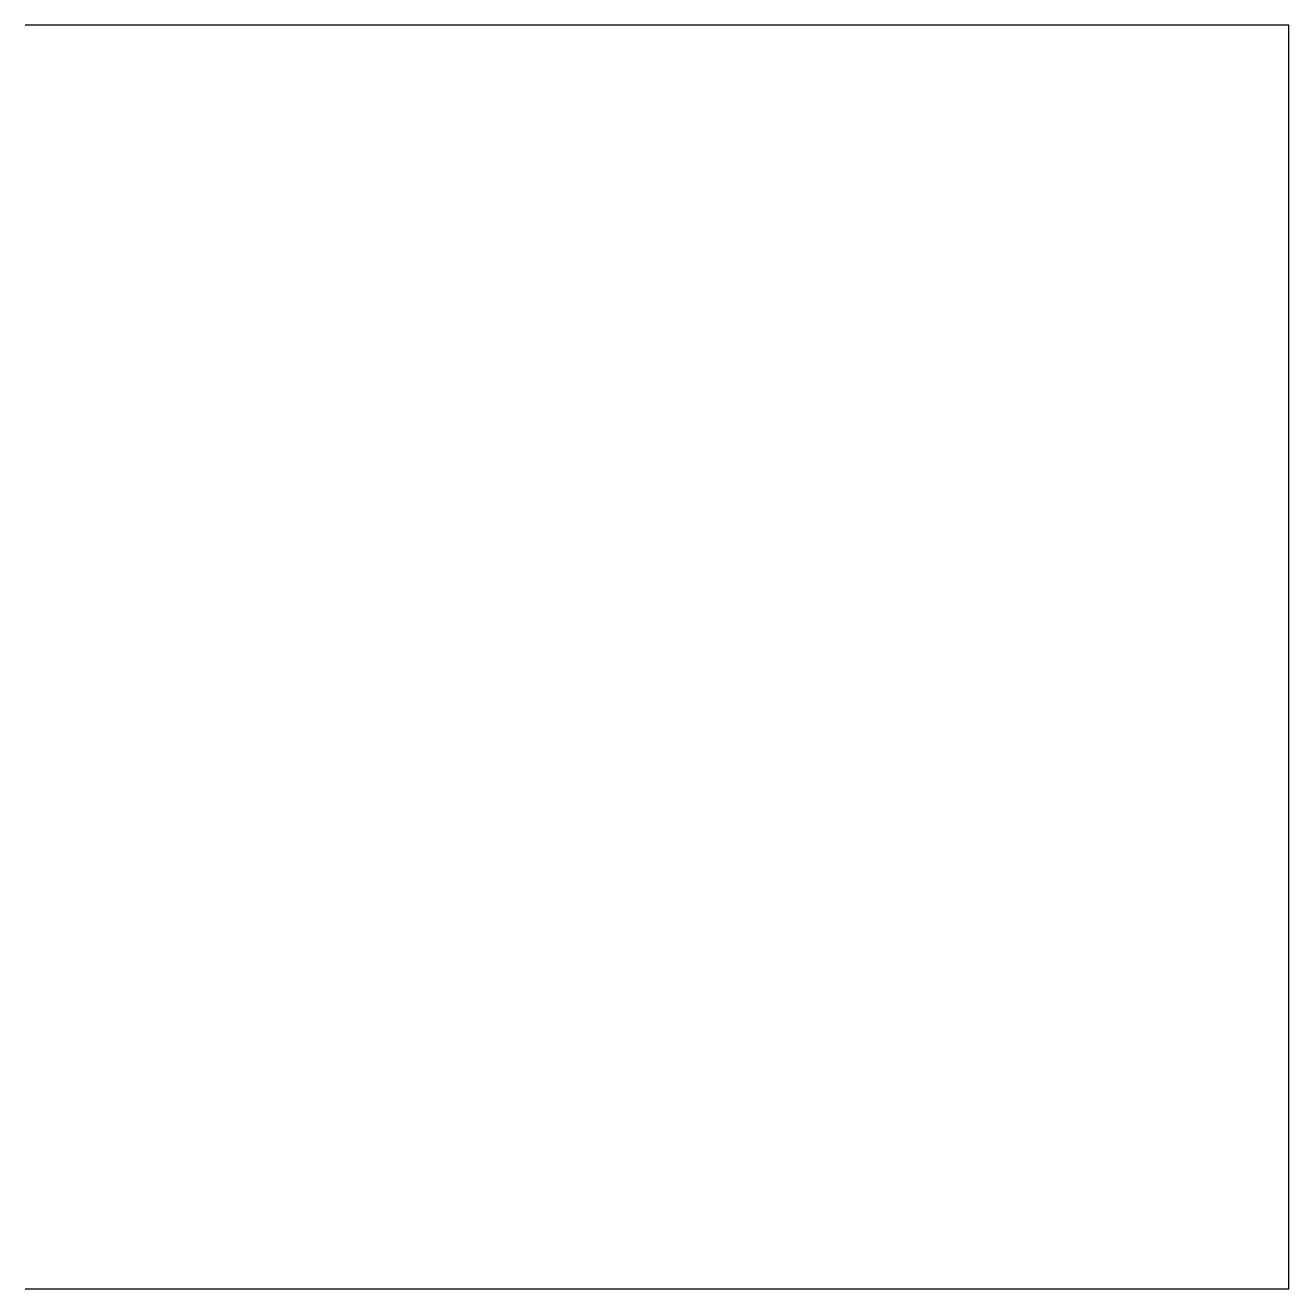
# Model space of a CAD drawing. Header units: metres. Extents: x 0 to 1, y 0 to 1.
import ezdxf

# ---------------------------------------------------------------- set-up
doc = ezdxf.new("R2010")
doc.units = ezdxf.units.M

msp = doc.modelspace()

# ---------------------------------------------------------------- linework, layer by layer
msp.add_polyline3d([(0, 0, 0), (1, 0, 0), (1, 1, 0), (0, 1, 0)])

doc.saveas('drawing.dxf')
